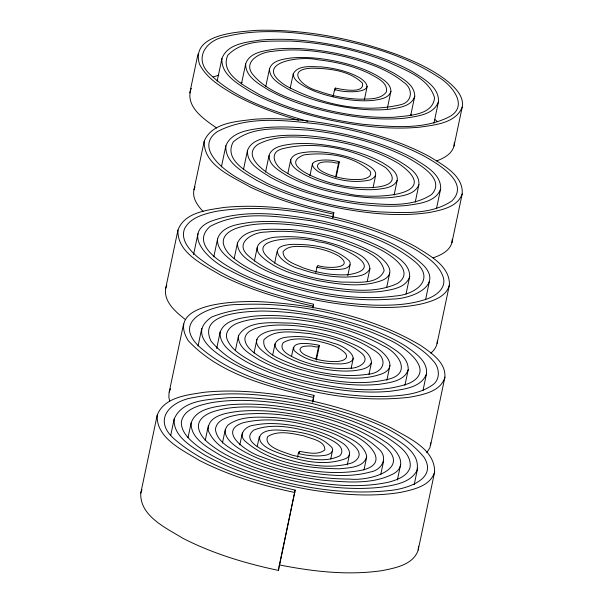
<?xml version="1.0" encoding="UTF-8"?>
<svg xmlns="http://www.w3.org/2000/svg" width="603" height="603" viewBox="0 0 603 603"><rect width="100%" height="100%" fill="white"/><g stroke="black" fill="none" stroke-linecap="round" stroke-linejoin="round"><path stroke-width="0.9" d="M188.023 437.665L191.113 423.005C195.983 408.404 214.676 406.935 227.565 404.915C257.752 402.209 288.174 406.558 317.472 413.741C340.921 419.876 364.393 427.776 384.616 441.434C394.905 447.501 409.452 464.348 393.917 473.521C372.94 484.722 347.773 482.174 324.911 480.425C300.49 477.629 276.325 472.036 253.366 463.225C236.881 455.725 215.866 448.715 208.306 430.708C206.889 414.917 228.356 412.625 239.806 411.193C266.812 409.015 293.993 413.236 320.042 420.223C340.635 426.434 362.328 433.406 378.247 448.534C388.935 457.082 382.136 470.182 370.136 472.036C349.303 477.757 327.233 475.375 306.203 472.066C283.727 467.92 261.22 461.664 241.388 450.034C233.602 445.489 219.236 434.899 227.957 425.085C240.778 415.542 258.235 417.118 273.355 417.487C295.161 419.145 316.816 423.917 337.085 432.17C348.044 437.665 363.722 442.843 366.707 456.26C364.385 467.694 348.986 467.709 339.753 468.787C306.919 468.486 270.129 463.277 244.735 440.831C237.574 433.73 246.717 425.469 254.33 425.153C269.375 422.077 284.948 423.924 299.879 426.766C314.367 429.894 329.004 434.16 341.471 442.421C346.74 445.195 353.712 453.863 346.333 458.34C322.944 467.581 295.983 460.029 273.574 451.006C251.918 442.067 256.765 428.741 278.887 430.075C297.226 431.296 319.017 433.565 332.117 447.788C334.552 452.793 327.595 455.197 323.803 455.499C315.294 456.637 306.633 455.476 298.319 453.546L297.55 457.21M430.753 442.76L429.962 447.607L426.773 452.74M437.326 341.034C437.326 345.858 434.477 350.207 430.798 353.132M333.097 96.533L334.627 89.282C342.896 93.427 382.377 93.94 360.3 78.119C348.383 71.282 334.642 68.222 321.09 66.873C312.12 66.925 298.379 64.453 293.262 73.77L290.209 88.257M367.227 281.488L369.925 268.712C368.501 255.129 350.938 251.029 340.454 246.122C320.359 239.293 298.915 235.366 277.651 237.062C268.358 236.964 249.461 243.748 260.519 255.484C275.797 270.317 297.596 275.692 317.713 280.561C338.992 284.322 362.177 288.144 382.913 280.048C400.188 271.915 381.013 255.951 371.41 251.655C346.326 238.328 318.022 231.884 289.877 229.494C274.169 229.788 245.451 225.567 237.431 243.13L234.16 258.649M279.264 564.905C313.002 571.546 347.931 575.639 382.189 570.619C395.349 567.943 413.485 564.747 418.196 550.011L434.612 472.111C435.155 448.617 407.146 437.341 390.201 427.331C357.458 411.63 322.07 402.028 286.342 396.065C259.396 391.822 231.899 389.523 204.666 392.214C188.053 394.867 164.22 396.789 157.21 415.128L140.793 493.028C139.519 516.093 166.556 528.198 182.897 538.306C212.934 553.667 245.534 563.473 278.465 570.408L278.729 568.003M313.025 307.929L313.613 304.236C272.94 295.071 231.092 283.146 197.716 257.157C189.885 250.403 180.305 240.084 184.473 228.884C190.299 217.216 204.583 213.929 216.228 211.321C263.247 203.844 311.397 212.188 356.75 224.994C377.81 231.409 398.621 239.278 417.487 250.758C427.964 257.685 440.122 265.584 443.589 278.443C445.851 289.131 435.019 296.352 426.223 299.201C409.331 305.02 391.166 305.525 373.468 305.141C328.16 303.105 282.799 293.231 241.645 273.92C227.241 266.398 188.046 246.077 210.07 226.464C240.522 210.002 277.546 216.432 310.349 220.653C346.921 227.911 385.355 237.378 414.766 261.514C436.436 279.438 415.444 294.596 395.44 295.998C358.619 300.859 321.135 294.256 285.852 283.666C270.182 278.624 254.662 272.526 240.801 263.534C233.444 258.34 224.595 252.182 223.223 242.579C222.801 234.054 231.906 229.577 238.848 227.482C252.258 223.509 266.436 223.321 280.305 223.894C314.095 226.019 347.984 233.542 378.435 248.624C389.221 253.893 416.258 270.883 397.648 283.365C374.033 294.415 346.514 289.772 321.678 286.033C295.922 280.418 268.441 273.694 248.285 255.71C233.459 242.617 253.554 231.846 265.968 232.057C292.251 229.328 318.859 234.107 343.868 242.12C357.858 248.33 380.455 253.441 384.164 270.687C377.945 285.618 355.325 281.691 342.323 282.151C319.989 280.282 297.535 275.202 277.621 264.664C233.12 236.821 302.118 235.592 318.55 241.984C331.673 241.871 392.583 267.551 348.526 274.666C333.075 275.729 317.502 272.873 302.947 267.77C295.869 264.333 283.32 261.34 283.033 251.858C288.385 244.539 299.57 246.65 307.5 246.793C318.459 248.074 329.577 250.607 339.15 256.29C356.471 269.285 324.497 268.614 317.879 265.448L316.922 267.159L315.768 272.639M278.465 570.408L295.146 490.103C253.049 480.501 209.181 468.38 175.526 440.054C151.361 420.11 170.152 400.95 193.827 397.498C233.142 389.885 273.694 395.312 312.46 403.58C351.677 414.276 397.038 424.716 424.105 457.375C438.027 479.566 406.038 488.905 390.299 490.458C341.012 495.877 290.993 486.289 244.509 470.076C227.768 463.813 211.186 456.441 196.864 445.609C189.553 439.708 180.923 432.095 181.367 421.866C183.915 408.548 200.06 405.103 211.306 402.698C233.21 398.975 255.619 400.226 277.561 402.955C315.829 408.367 354.285 418.196 387.804 437.974C397.656 444.75 412.331 453.878 409.987 467.807C406.942 476.543 396.94 479.875 388.814 482.136C354.232 489.538 318.301 484.096 284.284 476.264C261.815 470.551 239.466 463.104 219.545 451.021C210.944 445.21 200.241 438.449 198.402 427.361C197.724 419.371 205.548 414.412 212.143 412.03C230.504 405.721 250.381 406.437 269.466 407.862C308.457 412.339 348.933 421.082 381.586 443.974C414.419 468.094 370.996 481.322 349.83 479.091C311.917 478.842 273.574 470.837 239.557 453.848C230.014 448.104 216.944 441.728 215.422 429.389C216.726 418.851 229.713 416.439 238.283 414.766C276.091 410.349 314.902 418.467 349.544 433.678C366.948 439.421 393.246 464.28 360.119 470.551C326.796 476.257 292.259 468.908 261.167 456.682C248.572 453.102 215.746 431.447 243.469 422.643C272.141 415.942 302.367 422.537 329.637 432.102C339.278 435.494 373.634 451.383 352.25 462.795C328.296 470.144 302.337 464.257 279.031 457.036C271.214 453.825 238.622 442.338 253.697 430.12C272.993 422.507 294.792 427.693 314.073 432.909C321.015 435.796 349.273 444.042 339.994 455.732C325.198 463.179 307.394 458.702 292.056 455.137C285.423 452.356 263.179 447.283 267.619 436.61C278.262 429.833 292.244 433.549 303.814 435.826C310.311 438.577 325.53 440.665 324.798 449.944C317.796 455.514 307.492 452.672 299.405 451.315L298.319 453.546M332.848 217.811L333.798 212.535C301.183 205.51 268.765 195.636 239.61 179.114C224.896 171.214 193.91 148.006 217.261 131.658C248.444 115.218 285.905 120.517 319.575 124.143C355.536 129.668 391.309 139.12 423.758 155.876C437.356 163.564 470.611 182.46 451.851 200.965C430.738 215.173 403.128 212.663 378.91 211.887C340.318 208.615 301.832 199.774 266.707 183.191C253.516 175.352 222.19 161.913 233.286 141.871C253.69 124.625 283.742 129.08 308.525 130.097C342.881 133.874 377.222 142.112 408.118 157.926C419.13 164.302 445.881 179.023 431.68 194.437C411.238 208.058 384.503 204.364 361.28 202.729C330.693 198.771 299.977 191.204 272.85 176.114C263.059 170.845 242.248 155.355 257.843 144.426C277.915 133.776 302.05 137.032 323.766 139.27C349.732 143.265 375.895 149.966 398.636 163.519C448.006 197.776 366.481 199.646 347.011 193.457C325.266 189.546 303.188 183.719 284.533 171.478C275.775 167.091 267.943 153.335 281.382 149.047C315.301 139.926 356.335 149.122 385.716 167.664C412.346 193.239 349.303 188.475 339.097 184.797C330.972 184.367 274.983 166.217 303.912 154.903C325.831 151.843 353.426 155.506 370.054 171.086C373.34 177.018 364.378 179.347 360.097 179.393C349.672 180.139 339.15 178.239 329.344 174.727C325.273 173.121 313.1 168.456 319.077 163.24C322.499 161.619 326.457 161.8 330.143 162.011C333.21 161.521 337.59 164.755 339.353 161.981C331.642 158.619 299.495 158.25 318.294 171.644C333.987 179.754 352.891 183.892 370.317 179.875C389.357 170.347 352.114 157.76 345.285 156.207C333.512 153.102 321.286 151.27 309.083 151.881C302.751 152.634 293.465 152.785 290.729 159.765L287.827 173.543M312.753 402.126L313.959 395.38C273.378 385.965 230.55 374.523 198.786 346.19C169.888 318.248 216.108 304.183 237.974 304.583C289.221 301.945 340.876 312.354 388.264 331.665C404.432 338.916 421.173 346.966 432.962 360.617C439.76 367.34 440.868 379.845 431.982 385.362C418.392 394.679 401.101 395.636 385.159 396.48C361.536 397.06 337.929 394.196 314.819 389.455C278.526 380.192 236.482 371.109 211.133 341.29C197.106 312.919 245.504 311.525 261.988 311.027C305.028 311.563 348.3 320.698 387.292 339.09C402.224 345.029 438.072 369.993 409.007 383.387C375.254 395.236 338.162 388.249 304.161 380.892C286.041 376.295 268.131 370.325 251.617 361.461C242.157 355.921 231.311 349.846 227.037 339.15C224.15 331.175 232.065 324.806 238.863 322.695C252.333 317.909 266.918 317.758 281.051 318.248C316.334 320.51 352.084 328.334 383.131 345.738C398.877 352.725 412.633 373.966 387.495 379.43C357.933 386.44 326.916 380.727 298.078 372.978C284.503 368.908 271.041 363.903 259.034 356.275C252.989 352.039 245.233 346.891 244.841 338.75C245.647 331.19 254.398 328.537 260.662 326.999C272.903 324.369 285.573 324.768 297.972 325.929C324.293 329.11 351.315 335.223 373.687 350.064C389.146 358.823 384.232 373.227 367.408 374.297C343.604 377.817 319.236 373.28 296.555 365.968C286.44 361.235 261.099 354.715 263.933 339.7C275.511 328.288 294.633 332.502 309.294 333.519C327.361 336.647 346.439 340.944 361.001 352.717C372.021 361.378 358.084 368.787 349.469 368.245C332.238 369.481 314.819 366.104 298.786 359.848C292.839 356.931 277.508 351.376 283.214 342.677C293.073 336.753 305.555 339.263 316.326 340.785C326.63 343.22 338.17 345.655 345.7 353.652C349.74 360.39 338.396 361.868 333.956 361.559C324.467 361.468 314.887 359.561 306.279 355.491C303.317 354.489 296.744 349.612 301.862 347.057C304.229 346.062 306.867 345.986 309.399 346.032C312.625 345.248 318.248 349.114 319.454 345.361C314.412 344.26 290.344 339.602 294.121 350.554C306.452 361.883 324.979 364.091 341.132 363.911C366.451 362.101 345.413 345.617 333.346 343.205C321.248 338.976 308.457 336.572 295.628 336.527C288.731 337.077 278.315 336.399 275.028 343.921L272.699 354.979M368.976 374.373L371.493 362.403C370.114 348.542 352.205 344.313 341.524 339.293C321.09 332.313 299.284 328.303 277.651 329.954C268.403 329.894 248.881 336.338 259.757 348.406C274.878 363.383 296.706 368.787 316.763 373.739C338.223 377.636 361.521 381.465 382.528 373.611C400.03 366.119 382.144 349.823 372.315 345.496C347.592 332.087 319.575 325.65 291.739 323.087C275.631 323.238 247.599 318.919 238.456 335.969L235.343 350.705M293.262 73.77C293.133 80.116 300.03 83.591 304.666 86.538C314.879 92.101 326.14 95.455 337.469 97.852C349.356 100.211 361.581 101.568 373.687 100.332C379.852 99.337 388.897 98.432 390.932 91.324C390.865 83.252 382.151 78.887 376.197 75.141C363.39 68.229 349.303 64.039 335.117 61.061C320.457 58.167 305.367 56.509 290.442 58.061C282.928 59.282 271.885 60.406 269.443 69.081C269.556 78.857 280.071 84.149 287.299 88.679C302.653 96.962 319.552 102.005 336.564 105.578C354.029 109.03 371.991 111.027 389.772 109.196C398.689 107.749 411.751 106.46 414.751 96.216C414.728 84.782 402.435 78.541 394 73.234C376.136 63.541 356.456 57.647 336.647 53.456C316.349 49.416 295.478 47.064 274.802 49.137C264.431 50.803 249.348 52.197 245.647 63.993L241.449 83.923M316.922 267.159C325.213 269.126 333.881 270.325 342.368 269.028C346.318 268.908 352.71 265.426 349.25 260.865C334.348 246.944 311.751 244.253 292.101 244.358C261.951 246.145 285.287 265.84 300.347 268.991C314.638 274.064 329.773 276.958 344.961 277.124C353.305 276.528 365.516 277.425 369.925 268.712M394.121 194.98L397.219 180.282C398.251 171.84 388.958 166.865 382.95 162.946C369.812 155.559 355.25 151.082 340.605 147.81C324.844 144.494 308.615 142.549 292.508 143.959C284.299 145.172 272.85 146.016 269.187 154.835C268.147 164.853 279.136 170.679 286.304 175.315C301.756 183.953 318.859 189.199 336.075 193.013C354.421 196.849 373.31 199.096 392.048 197.415C401.508 195.99 414.766 194.98 418.889 184.744C419.959 173.159 407.281 166.473 398.975 161.114C381.217 151.232 361.574 145.21 341.803 140.853C320.864 136.497 299.307 133.934 277.923 135.879C267.197 137.507 252.122 138.682 247.516 150.328C246.393 163.466 260.745 171.026 270.189 177.101C290.247 188.234 312.414 195.033 334.733 199.94C358.272 204.832 382.498 207.703 406.535 205.502C418.535 203.671 435.426 202.352 440.544 189.289M237.431 243.13C237.378 255.069 250.283 261.544 259.064 267.046C277.146 276.792 297.008 282.777 317.027 287.028C337.868 291.204 359.313 293.646 380.538 291.468C390.917 289.779 405.849 288.347 409.686 276.656C410.078 263.375 395.689 256.041 385.988 249.913C365.9 238.976 343.785 232.268 321.512 227.467C298.259 222.748 274.32 219.974 250.607 222.288C238.931 224.143 222.326 225.597 217.66 238.524L213.816 256.78M422.952 390.646L426.449 374.064C428.062 361.34 415.248 352.876 406.196 346.476C386.968 334.288 365.267 326.607 343.446 320.502C301.191 310.771 253.516 300.317 211.759 316.99C178.367 339.436 236.979 366.172 253.659 373.265C302.947 392.38 356.893 403.332 409.799 397.204C422.537 394.731 439.964 391.935 444.788 377.87C446.559 362.968 431.567 353.109 420.947 345.617C372.089 316.62 314.623 304.425 258.355 301.613C237.951 301.055 164.28 302.261 188.34 340.793C220.404 375.104 269.609 386.772 313.726 397.52M191.113 423.005C190.593 438.924 208.352 447.735 219.876 455.046C244.486 468.29 271.546 476.385 298.832 481.985C326.035 487.247 354.021 490.314 381.669 487.149C394.196 485.083 409.927 483.041 416.809 470.935C421.354 452.069 398.493 440.899 385.309 432.735C359.742 419.228 331.786 410.816 303.588 404.877C278.616 399.819 253.109 396.834 227.61 397.746C209.422 399.721 182.407 399.224 174.146 419.13L170.664 435.63M245.647 63.993C245.429 77.063 259.494 84.284 269.074 90.36C289.417 101.47 311.841 108.239 334.424 113.062C357.571 117.721 381.375 120.442 404.967 118.173C416.861 116.296 433.987 114.834 438.517 101.5C439.097 86.847 423.298 78.594 412.633 71.78C389.855 59.215 364.702 51.572 339.383 46.099C313.364 40.785 286.598 37.672 260.051 40.115C246.589 42.18 227.421 43.68 221.919 58.514L217.148 81.164M404.922 385.355L408.223 369.699C408.578 356.509 394.234 349.28 384.593 343.22C364.694 332.479 342.813 325.891 320.773 321.218C298.395 316.748 275.383 314.125 252.582 316.319C241.079 318.128 224.685 319.507 220.095 332.245C219.341 346.665 235.064 354.715 245.534 361.348C267.272 373.212 291.226 380.47 315.354 385.649C339.949 390.638 365.23 393.563 390.307 391.272C403.053 389.319 421.015 387.94 426.449 374.064M190.789 89.659C185.415 107.055 204.538 119.613 216.741 128.062M436.655 160.926C443.778 158.257 451.835 154.044 453.991 146.114L462.2 107.168C464.295 96.337 455.077 87.578 447.562 81.269C432.464 69.337 414.698 61.37 396.842 54.526C351.903 38.238 303.965 29.027 256.071 30.361C237.205 32.095 190.329 33.994 199.487 64.144C206.384 77.945 220.276 86.395 233.105 94C253.69 105.442 275.948 113.583 298.508 120.163M275.028 343.921C274.825 350.222 281.616 353.757 286.214 356.697C296.201 362.207 307.236 365.554 318.339 367.973C329.992 370.37 341.984 371.757 353.878 370.702C360.089 369.775 368.787 369.119 371.493 362.403M437.092 343.393L449.408 284.963C450.049 265.998 429.524 255.468 415.678 246.717C387.216 231.19 355.868 221.648 324.293 214.826C291.513 208.148 257.783 204.206 224.346 207.417C207.945 210.01 184.699 211.977 177.975 230.022L165.667 288.453C163.632 301.945 175.857 312.068 185.34 319.515M290.729 159.765C290.39 166.639 297.814 170.536 302.796 173.754C313.733 179.845 325.846 183.538 338.027 186.214C350.923 188.897 364.197 190.458 377.365 189.35C384.337 188.34 393.985 187.676 397.219 180.282M418.196 550.011L418.49 546.235M174.146 419.13C173.114 436.647 192.048 446.823 204.703 455.039C236.7 472.842 272.443 482.86 308.284 489.41C338.66 494.445 369.956 497.4 400.535 492.387C413.07 489.666 430.271 486.222 434.612 472.111M217.66 238.524C216.289 247.833 224.527 254.941 231.055 260.179C244.268 270.046 259.614 276.589 275.043 282.144C312.648 294.829 352.74 302.254 392.5 299.028C409.301 299.156 443.8 286.915 423.766 265.584C396.797 239.346 358.325 229.735 322.786 221.128C285.897 214.585 245.76 207.899 209.754 221.753C180.395 235.102 211.811 262.335 228.266 269.624C269.684 291.799 316.477 302.563 363.029 306.641C383.093 307.997 403.558 308.156 423.246 303.513C433.436 300.754 446.537 296.518 449.408 284.963M177.975 230.022C176.815 253.019 203.882 264.921 220.397 274.968C249.695 289.764 281.367 299.337 313.409 306.105M221.919 58.514C220.826 74.727 238.343 84.036 250.049 91.588C275.217 105.623 303.068 114.155 331.1 120.299C360.006 126.283 389.749 129.803 419.266 127.233C434.364 124.979 455.589 123.494 462.2 107.168M238.456 335.969C237.642 347.69 250.464 354.308 258.921 359.697C276.709 369.466 296.329 375.428 316.085 379.702C336.798 383.923 358.129 386.402 379.249 384.299C389.546 382.641 404.387 381.284 408.223 369.699M189.779 92.968L197.988 54.014M203.219 211.547C197.694 205.872 192.093 198.131 193.97 189.757L204.236 141.072C212.181 122.296 237.062 121.497 254.481 119.213C285.211 117.216 316.055 120.969 346.092 127.331C375.134 133.776 403.927 142.685 430.15 156.953C443.371 165.312 463.594 175.586 462.192 193.917L451.933 242.61C449.619 251.052 440.785 255.19 433.195 257.82M193.555 254.609L197.98 233.617M169.714 401.093L168.87 397.354L169.028 392.9L183.591 323.879M221.414 166.873L225.869 145.745C231.831 130.851 251.24 129.637 264.943 127.64C291.181 125.469 317.593 128.605 343.273 133.949C368.132 139.406 392.832 146.981 415.173 159.38C425.703 166.127 441.177 174.297 440.665 188.739L436.482 208.578M225.869 145.745C224.715 163.036 244.011 172.45 256.509 180.237C282.905 194.241 311.909 202.676 341.117 208.434C370.204 213.748 400.226 216.892 429.638 212.452C441.577 210.002 457.594 207.055 462.192 193.917M198.055 346.001L201.741 328.499M243.454 169.624L247.516 150.328M265.817 86.297L269.443 69.081M216.688 348.534L220.246 331.62M205.216 440.476L208.382 425.469M265.546 172.119L269.028 155.582M254.376 261.099L257.262 247.411M222.439 443.047L225.334 429.298M254.014 353.109L256.923 339.293M274.614 263.209L277.116 251.345M239.813 444.878L242.323 432.969M309.912 175.79L312.429 163.85M257.217 446.559L259.335 436.474M334.838 90.804L335.411 88.091C341.019 89.289 365.094 94.4 362.433 83.108C349.589 70.589 329.562 68.471 312.377 68.192C284.676 68.863 302.209 87.171 317.713 90.789C331.243 95.854 345.617 98.719 360.059 99.201C368.84 98.847 380.508 99.864 386.372 91.973C388.317 82.257 375.873 77.342 369.096 73.393C352.928 65.817 335.306 61.657 317.608 59.75C299.601 55.325 250.2 63.111 286.425 86.033C320.555 104.161 362.086 113.733 400.234 104.809C412.776 102.269 413.462 88.528 403.437 82.121C386.779 68.523 365.599 62.071 345.112 56.72C321.316 51.24 296.488 47.81 272.157 51.421C261.476 51.896 243.107 60.647 252.069 73.589C265.78 90.955 288.302 97.972 308.427 105.005C336.142 113.356 365.154 118.301 394.158 117.238C407.507 115.542 432.977 115.738 434.544 97.701C428.575 77.795 405.344 70.234 388.37 62.071C357.157 49.808 323.879 42.798 290.397 41.057C269.549 41.366 243.529 38.856 227.798 55.25C219.288 74.252 246.386 86.636 259.026 94.46C291.558 110.771 327.391 119.696 363.345 124.331C391.867 126.818 423.125 130.158 449.529 116.696C469.451 105.593 451.119 84.314 438.147 76.898C406.701 56.237 369.775 45.753 333.24 38.313C297.995 32.163 261.046 27.821 225.861 36.572C205.299 39.896 192.5 59.727 211.133 75.375C237.718 100.128 273.679 111.397 307.847 121.339M291.52 356.403L293.465 347.192M335.577 177.207L338.487 163.428M336.255 176.679L339.353 161.981M312.844 307.884L313.613 304.236M332.833 217.125L333.798 212.535M364.355 99.849L367.219 86.259M315.912 359.298L318.429 347.328M316.349 360.097L319.454 345.361M299.02 453.147L299.405 451.315M312.603 401.824L313.959 395.38M278.925 567.084L295.146 490.103M347.773 275.699L350.079 264.747M387.307 108.532L390.932 91.324M373.016 187.85L375.533 175.91M330.73 458.928L332.66 449.763M351.157 368.26L353.29 358.122M410.741 115.241L414.751 96.216M347.29 464.845L349.612 453.84M386.636 287.661L389.711 273.053M415.211 202.201L418.889 184.744M433.934 123.246L438.517 101.5M363.941 470.031L366.647 457.202M386.84 380.32L389.945 365.584M406.03 294.008L409.686 276.656M380.727 474.689L383.666 460.722M425.567 299.676L429.411 281.42M397.4 479.958L400.678 464.378M414.186 484.676L417.66 468.184M430.58 445.233L444.946 377.063M157.21 415.128C155.936 438.193 182.973 450.298 199.307 460.406C229.351 475.767 261.951 485.566 294.882 492.508M451.933 242.61L452.28 239.21M204.236 141.072C203.226 165.41 233.029 177.018 250.524 187.194C276.935 199.676 305.095 208.11 333.625 214.14M453.991 146.114L454.361 142.331M140.793 493.028L141.984 489.711M165.667 288.453L166.775 285.242M193.97 189.757L194.973 186.953M169.224 392.04L170.536 388.739M191.091 89.018L191.422 88.392M334.627 89.282L335.411 88.091M213.213 76.928L218.829 75.194M240.989 82.777L242.029 82.543M410.485 114.374L411.427 114.992M434.869 119.492L437.514 121.67"/></g></svg>
